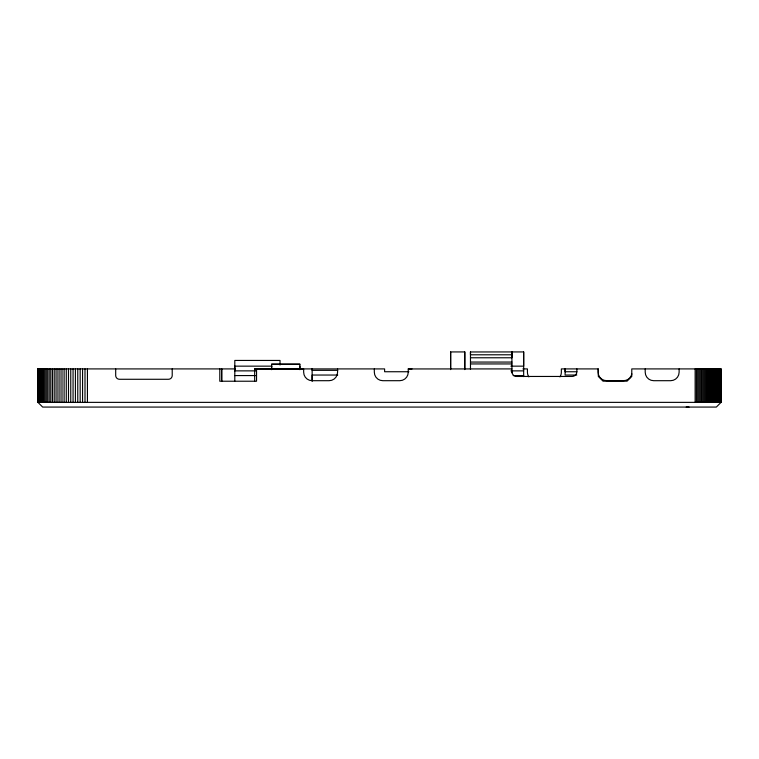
<?xml version="1.0" encoding="UTF-8"?>
<svg xmlns="http://www.w3.org/2000/svg" width="759" height="759" viewBox="0 0 759 759"><rect width="100%" height="100%" fill="white"/><g stroke="black" fill="none" stroke-linecap="round" stroke-linejoin="round"><path stroke-width="1.14" d="M559.924 376.891A8.482 8.482 0 0 0 561.347 372.185L561.347 368.912L598.329 368.912L598.329 376.455L603.044 381.16L627.067 381.16L631.773 376.445L631.773 368.912L721.05 368.912L721.05 402.365L716.335 407.071L42.665 407.071L37.959 402.365L37.959 368.912L46.441 368.912M38.016 402.365L38.016 368.912M38.197 402.365L38.197 368.912M38.491 402.365L38.491 368.912M38.908 402.365L38.908 368.912M39.44 402.365L39.44 368.912M40.085 402.365L40.085 368.912M40.853 402.365L40.853 368.912M41.726 402.365L41.726 368.912M42.703 402.365L42.703 368.912M43.794 402.365L43.794 368.912M44.999 402.365L44.999 368.912M46.29 402.365L46.29 368.912M47.694 402.365L47.694 368.912M49.183 402.365L49.183 368.912M50.768 402.365L50.768 368.912M52.447 402.365L52.447 368.912M54.202 402.365L54.202 368.912M56.043 402.365L56.043 368.912M57.959 402.365L57.959 368.912M59.942 402.365L59.942 368.912M61.991 402.365L61.991 368.912M64.107 402.365L64.107 368.912M66.27 402.365L66.27 368.912M68.49 402.365L68.49 368.912M70.758 402.365L70.758 368.912M73.063 402.365L73.063 368.912M75.407 402.365L75.407 368.912M77.769 402.365L77.769 368.912M80.16 402.365L80.16 368.912M82.57 402.365L82.57 368.912M84.999 402.365L84.999 368.912M87.427 402.365L87.427 368.912M234.806 381.065L234.806 360.44L280.033 360.449L280.033 365.013M254.663 381.227L254.663 368.912L384.614 368.912L384.614 371.739L408.902 371.739M254.663 368.912L256.551 368.912L256.542 381.227L219.797 381.227L219.797 368.912M271.627 368.921L271.627 364.206L299.89 364.206L299.89 368.931M312.139 381.027L312.139 368.931L312.139 370.335L337.746 370.335M337.575 368.95L337.575 372.214A8.482 8.482 0 0 1 329.102 380.695L312.139 380.695A8.482 8.482 0 0 1 303.657 372.214L303.657 368.95L256.551 368.912M374.32 368.95L374.32 372.214A8.482 8.482 0 0 0 382.802 380.695L399.765 380.695A8.482 8.482 0 0 0 408.247 372.214L408.247 368.95L511.927 368.912M450.637 368.931L450.637 351.929M464.774 368.931L464.774 351.929L450.637 351.929L450.637 369.595M470.476 369.396L470.476 351.967L523.663 351.929L523.663 366.151L510.873 366.151M679.125 368.95L679.125 372.214A8.482 8.482 0 0 1 670.643 380.695L653.679 380.695A8.482 8.482 0 0 1 645.207 372.214L645.207 368.912M511.927 354.785L470.476 354.795L470.476 351.967M470.476 357.774L511.927 357.774L511.927 351.958L511.927 372.688M470.476 362.062L511.927 362.062M470.476 363.95L511.927 363.941M271.627 364.216L299.89 364.225M271.912 366.151L234.806 366.151L234.806 370.866L255.679 370.866M235.224 368.912L37.959 368.912L37.959 383.551M522.885 368.912L527.429 368.912L527.429 372.185A8.482 8.482 0 0 0 528.862 376.891M510.873 370.876L523.663 370.876M576.868 368.921L576.868 371.749L565.113 371.749L565.113 368.912L565.113 375.041L576.802 375.041M337.746 375.041L312.139 375.041L312.139 380.952M234.806 375.572L255.679 375.572M513.198 375.591L523.663 375.591M37.959 402.365L721.05 402.365M686.193 407.071L689.011 407.071M408.247 368.95L412.014 368.95M720.927 368.912L720.927 402.365M720.765 368.912L720.765 402.365M720.547 368.912L720.557 402.365M720.272 368.912L720.272 402.365M719.93 368.912L719.93 402.365M719.532 368.912L719.532 402.365M719.077 368.912L719.077 402.365M718.564 368.912L718.564 402.365M717.995 368.912L717.995 402.365M717.359 368.912L717.359 402.365M716.686 368.912L716.686 402.365M715.955 368.912L715.955 402.365M715.168 368.912L715.168 402.365M714.342 368.912L714.342 402.365M713.46 368.912L713.46 402.365M712.54 368.912L712.54 402.365M711.581 368.912L711.581 402.365M710.576 368.912L710.576 402.365M709.532 368.912L709.532 402.365M708.46 368.912L708.46 402.365M707.35 368.912L707.35 402.365M706.221 368.912L706.221 402.365M705.054 368.912L705.054 402.365M703.868 368.912L703.868 402.365M702.663 368.912L702.663 402.365M701.439 368.912L701.439 402.365M700.196 368.912L700.196 402.365M698.944 368.912L698.944 402.365M697.682 368.912L697.682 402.365M696.411 368.912L696.411 402.365M695.14 368.912L695.14 402.365M598.092 368.912L598.092 372.185A8.482 8.482 0 0 0 606.574 380.667L623.537 380.667A8.482 8.482 0 0 0 631.849 373.836M523.663 351.929L523.663 376.597M464.774 351.929L464.774 369.595M299.89 366.151L299.89 369.69M271.627 366.151L271.627 369.69M172.217 368.912L172.217 375.515A3.767 3.767 0 0 1 168.451 379.282L119.457 379.282A3.767 3.767 0 0 1 115.691 375.515L115.691 368.912M576.868 371.749A4.706 4.706 0 0 1 572.163 376.455L516.642 376.455A4.715 4.715 0 0 1 511.927 371.749M221.685 368.912L221.685 381.227L221.685 368.912"/></g></svg>
